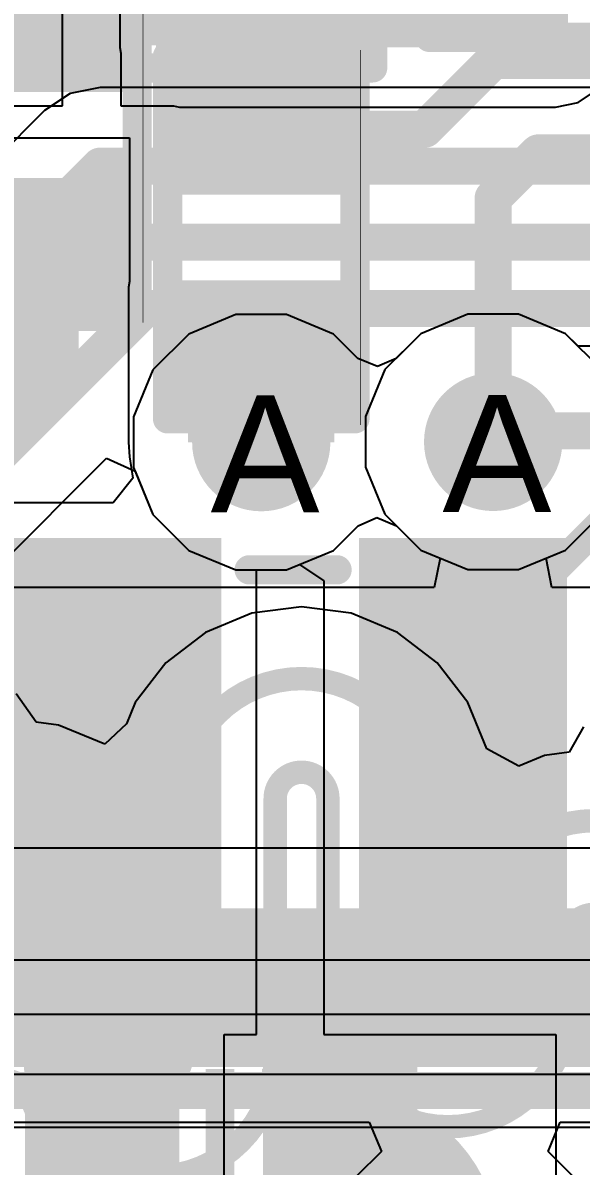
# Model space of a CAD drawing. Header units: inches. Extents: x 0 to 5271, y 0 to 5417.
# Drawn here: x 124.804 to 127.226, y 79.021 to 83.985 of the extents above; entities that cross this region are included whole.
import ezdxf

# ---------------------------------------------------------------- set-up
doc = ezdxf.new("R2010")
doc.units = ezdxf.units.IN
for name, color, linetype in [('Board_Outline', 216, 'Continuous'), ('Bottom Layer', 5, 'Continuous'), ('Bottom Overlay', 54, 'Continuous'), ('Bottom Paste', 16, 'Continuous'), ('Bottom Solder', 6, 'Continuous'), ('Drill Drawing', 1, 'Continuous'), ('L2_GND1', 16, 'Continuous'), ('L3_SIG1', 76, 'Continuous'), ('L4_PWR', 90, 'Continuous'), ('L5_GND2', 156, 'Continuous'), ('L6_SIG2', 130, 'Continuous'), ('L7_GND3', 216, 'Continuous'), ('Top Layer', 1, 'Continuous'), ('Top Overlay', 2, 'Continuous'), ('Top Paste', 8, 'Continuous'), ('Top Solder', 216, 'Continuous'), ('Via Holes', 16, 'Continuous')]:
    doc.layers.add(name, color=color, linetype=linetype)
doc.styles.add('Arial', font='', dxfattribs={"height": 0.2})
doc.styles.get('Arial').set_extended_font_data('Arial')

# ---------------------------------------------------------------- blocks, each defined once
blk = doc.blocks.new('R___0603_6')
at = {"layer": 'Top Layer'}
for points in [[(-0.381, 0.4445), (-0.381, -0.4445), (-1.143, -0.4445), (-1.143, 0.4445)], [(1.143, 0.4445), (1.143, -0.4445), (0.381, -0.4445), (0.381, 0.4445)]]:
    blk.add_hatch(color=1, dxfattribs=at).paths.add_polyline_path(points)
at = {"layer": 'Top Paste'}
for points in [[(-0.381, 0.4445), (-0.381, -0.4445), (-1.143, -0.4445), (-1.143, 0.4445)], [(1.143, 0.4445), (1.143, -0.4445), (0.381, -0.4445), (0.381, 0.4445)]]:
    blk.add_hatch(color=8, dxfattribs=at).paths.add_polyline_path(points)
at = {"layer": 'Top Solder'}
for points in [[(-0.2794, 0.5461), (-0.2794, -0.5461), (-1.2446, -0.5461), (-1.2446, 0.5461)], [(1.2446, 0.5461), (1.2446, -0.5461), (0.2794, -0.5461), (0.2794, 0.5461)]]:
    blk.add_hatch(color=216, dxfattribs=at).paths.add_polyline_path(points)
at = {"layer": 'Top Overlay'}
for points in [[(-1.2192, -0.5334, 0.127, 0.127, 0), (-1.2192, 0.5334, 0.127, 0.127, 0)], [(-1.2192, 0.5334, 0.127, 0.127, 0), (1.2192, 0.5334, 0.127, 0.127, 0)], [(1.2192, -0.5334, 0.127, 0.127, 0), (1.2192, 0.5334, 0.127, 0.127, 0)], [(-1.2192, -0.5334, 0.127, 0.127, 0), (1.2192, -0.5334, 0.127, 0.127, 0)]]:
    blk.add_lwpolyline(points, format="xyseb", dxfattribs=at)
for points in [[(-1.25095, 0.5334, 0.0635, 0.0635, 1), (-1.18745, 0.5334, 0.0635, 0.0635, 1)], [(-1.25095, 0.5334, 0.0635, 0.0635, 1), (-1.18745, 0.5334, 0.0635, 0.0635, 1)], [(1.18745, 0.5334, 0.0635, 0.0635, 1), (1.25095, 0.5334, 0.0635, 0.0635, 1)], [(1.18745, 0.5334, 0.0635, 0.0635, 1), (1.25095, 0.5334, 0.0635, 0.0635, 1)], [(-1.25095, -0.5334, 0.0635, 0.0635, 1), (-1.18745, -0.5334, 0.0635, 0.0635, 1)], [(-1.25095, -0.5334, 0.0635, 0.0635, 1), (-1.18745, -0.5334, 0.0635, 0.0635, 1)], [(1.18745, -0.5334, 0.0635, 0.0635, 1), (1.25095, -0.5334, 0.0635, 0.0635, 1)], [(1.18745, -0.5334, 0.0635, 0.0635, 1), (1.25095, -0.5334, 0.0635, 0.0635, 1)]]:
    blk.add_lwpolyline(points, format="xyseb", close=True, dxfattribs=at)
blk = doc.blocks.new('RES_0402_B_433')
at = {"layer": 'Bottom Layer'}
for points in [[(-0.2413, 0.3175), (-0.2413, -0.3175), (-0.6985, -0.3175), (-0.6985, 0.3175)], [(0.6985, 0.3175), (0.6985, -0.3175), (0.2413, -0.3175), (0.2413, 0.3175)]]:
    blk.add_hatch(color=5, dxfattribs=at).paths.add_polyline_path(points)
at = {"layer": 'Bottom Paste'}
for points in [[(-0.2413, 0.3175), (-0.2413, -0.3175), (-0.6985, -0.3175), (-0.6985, 0.3175)], [(0.6985, 0.3175), (0.6985, -0.3175), (0.2413, -0.3175), (0.2413, 0.3175)]]:
    blk.add_hatch(color=16, dxfattribs=at).paths.add_polyline_path(points)
at = {"layer": 'Bottom Solder'}
for points in [[(-0.1863, 0.3725), (-0.1863, -0.3725), (-0.7535, -0.3725), (-0.7535, 0.3725)], [(0.7535, 0.3725), (0.7535, -0.3725), (0.1863, -0.3725), (0.1863, 0.3725)]]:
    blk.add_hatch(color=6, dxfattribs=at).paths.add_polyline_path(points)
at = {"layer": 'Bottom Overlay'}
for points in [[(-0.7874, -0.4064, 0.127, 0.127, 0), (-0.7874, 0.4064, 0.127, 0.127, 0)], [(0.7874, 0.4064, 0.127, 0.127, 0), (-0.7874, 0.4064, 0.127, 0.127, 0)], [(0.7874, -0.4064, 0.127, 0.127, 0), (0.7874, 0.4064, 0.127, 0.127, 0)], [(0.8128, 0.4318, 0.00323, 0.00323, 0), (-0.8128, 0.4318, 0.00323, 0.00323, 0)], [(0.7874, -0.4064, 0.127, 0.127, 0), (-0.7874, -0.4064, 0.127, 0.127, 0)]]:
    blk.add_lwpolyline(points, format="xyseb", dxfattribs=at)
for points in [[(-0.8191, 0.4064, 0.0635, 0.0635, 1), (-0.7556, 0.4064, 0.0635, 0.0635, 1)], [(-0.8191, 0.4064, 0.0635, 0.0635, 1), (-0.7556, 0.4064, 0.0635, 0.0635, 1)], [(0.7557, 0.4064, 0.0635, 0.0635, 1), (0.8192, 0.4064, 0.0635, 0.0635, 1)], [(0.7557, 0.4064, 0.0635, 0.0635, 1), (0.8192, 0.4064, 0.0635, 0.0635, 1)], [(-0.8136, 0.4318, 0.00161, 0.00161, 1), (-0.812, 0.4318, 0.00161, 0.00161, 1)], [(0.812, 0.4318, 0.00161, 0.00161, 1), (0.8136, 0.4318, 0.00161, 0.00161, 1)], [(-0.8191, -0.4064, 0.0635, 0.0635, 1), (-0.7556, -0.4064, 0.0635, 0.0635, 1)], [(-0.8191, -0.4064, 0.0635, 0.0635, 1), (-0.7556, -0.4064, 0.0635, 0.0635, 1)], [(0.7557, -0.4064, 0.0635, 0.0635, 1), (0.8192, -0.4064, 0.0635, 0.0635, 1)], [(0.7557, -0.4064, 0.0635, 0.0635, 1), (0.8192, -0.4064, 0.0635, 0.0635, 1)]]:
    blk.add_lwpolyline(points, format="xyseb", close=True, dxfattribs=at)
blk = doc.blocks.new('RES_0402_B_435')
at = {"layer": 'Bottom Layer'}
for points in [[(-0.2413, 0.3175), (-0.2413, -0.3175), (-0.6985, -0.3175), (-0.6985, 0.3175)], [(0.6985, 0.3175), (0.6985, -0.3175), (0.2413, -0.3175), (0.2413, 0.3175)]]:
    blk.add_hatch(color=5, dxfattribs=at).paths.add_polyline_path(points)
at = {"layer": 'Bottom Paste'}
for points in [[(-0.2413, 0.3175), (-0.2413, -0.3175), (-0.6985, -0.3175), (-0.6985, 0.3175)], [(0.6985, 0.3175), (0.6985, -0.3175), (0.2413, -0.3175), (0.2413, 0.3175)]]:
    blk.add_hatch(color=16, dxfattribs=at).paths.add_polyline_path(points)
at = {"layer": 'Bottom Solder'}
for points in [[(-0.1863, 0.3725), (-0.1863, -0.3725), (-0.7535, -0.3725), (-0.7535, 0.3725)], [(0.7535, 0.3725), (0.7535, -0.3725), (0.1863, -0.3725), (0.1863, 0.3725)]]:
    blk.add_hatch(color=6, dxfattribs=at).paths.add_polyline_path(points)
at = {"layer": 'Bottom Overlay'}
for points in [[(-0.7874, -0.4064, 0.127, 0.127, 0), (-0.7874, 0.4064, 0.127, 0.127, 0)], [(0.7874, 0.4064, 0.127, 0.127, 0), (-0.7874, 0.4064, 0.127, 0.127, 0)], [(0.7874, -0.4064, 0.127, 0.127, 0), (0.7874, 0.4064, 0.127, 0.127, 0)], [(0.8128, 0.4318, 0.00323, 0.00323, 0), (-0.8128, 0.4318, 0.00323, 0.00323, 0)], [(0.7874, -0.4064, 0.127, 0.127, 0), (-0.7874, -0.4064, 0.127, 0.127, 0)]]:
    blk.add_lwpolyline(points, format="xyseb", dxfattribs=at)
for points in [[(-0.8191, 0.4064, 0.0635, 0.0635, 1), (-0.7556, 0.4064, 0.0635, 0.0635, 1)], [(-0.8191, 0.4064, 0.0635, 0.0635, 1), (-0.7556, 0.4064, 0.0635, 0.0635, 1)], [(0.7557, 0.4064, 0.0635, 0.0635, 1), (0.8192, 0.4064, 0.0635, 0.0635, 1)], [(0.7557, 0.4064, 0.0635, 0.0635, 1), (0.8192, 0.4064, 0.0635, 0.0635, 1)], [(-0.8136, 0.4318, 0.00161, 0.00161, 1), (-0.812, 0.4318, 0.00161, 0.00161, 1)], [(0.812, 0.4318, 0.00161, 0.00161, 1), (0.8136, 0.4318, 0.00161, 0.00161, 1)], [(-0.8191, -0.4064, 0.0635, 0.0635, 1), (-0.7556, -0.4064, 0.0635, 0.0635, 1)], [(-0.8191, -0.4064, 0.0635, 0.0635, 1), (-0.7556, -0.4064, 0.0635, 0.0635, 1)], [(0.7557, -0.4064, 0.0635, 0.0635, 1), (0.8192, -0.4064, 0.0635, 0.0635, 1)], [(0.7557, -0.4064, 0.0635, 0.0635, 1), (0.8192, -0.4064, 0.0635, 0.0635, 1)]]:
    blk.add_lwpolyline(points, format="xyseb", close=True, dxfattribs=at)
blk = doc.blocks.new('RES_0402_441')
at = {"layer": 'Top Layer'}
for points in [[(-0.6985, -0.3175), (-0.6985, 0.3175), (-0.2413, 0.3175), (-0.2413, -0.3175)], [(0.2413, -0.3175), (0.2413, 0.3175), (0.6985, 0.3175), (0.6985, -0.3175)]]:
    blk.add_hatch(color=1, dxfattribs=at).paths.add_polyline_path(points)
at = {"layer": 'Top Paste'}
for points in [[(-0.6985, -0.3175), (-0.6985, 0.3175), (-0.2413, 0.3175), (-0.2413, -0.3175)], [(0.2413, -0.3175), (0.2413, 0.3175), (0.6985, 0.3175), (0.6985, -0.3175)]]:
    blk.add_hatch(color=8, dxfattribs=at).paths.add_polyline_path(points)
at = {"layer": 'Top Solder'}
for points in [[(-0.7535, -0.3725), (-0.7535, 0.3725), (-0.1863, 0.3725), (-0.1863, -0.3725)], [(0.1863, -0.3725), (0.1863, 0.3725), (0.7535, 0.3725), (0.7535, -0.3725)]]:
    blk.add_hatch(color=216, dxfattribs=at).paths.add_polyline_path(points)
at = {"layer": 'Top Overlay'}
for points in [[(-0.7874, 0.4064, 0.127, 0.127, 0), (-0.7874, -0.4064, 0.127, 0.127, 0)], [(0.7874, 0.4064, 0.127, 0.127, 0), (-0.7874, 0.4064, 0.127, 0.127, 0)], [(0.7874, 0.4064, 0.127, 0.127, 0), (0.7874, -0.4064, 0.127, 0.127, 0)], [(0.7874, -0.4064, 0.127, 0.127, 0), (-0.7874, -0.4064, 0.127, 0.127, 0)], [(0.8128, -0.4318, 0.00323, 0.00323, 0), (-0.8128, -0.4318, 0.00323, 0.00323, 0)]]:
    blk.add_lwpolyline(points, format="xyseb", dxfattribs=at)
for points in [[(-0.8192, 0.4064, 0.0635, 0.0635, 1), (-0.7557, 0.4064, 0.0635, 0.0635, 1)], [(-0.8192, 0.4064, 0.0635, 0.0635, 1), (-0.7557, 0.4064, 0.0635, 0.0635, 1)], [(0.7556, 0.4064, 0.0635, 0.0635, 1), (0.8191, 0.4064, 0.0635, 0.0635, 1)], [(0.7556, 0.4064, 0.0635, 0.0635, 1), (0.8191, 0.4064, 0.0635, 0.0635, 1)], [(-0.8192, -0.4064, 0.0635, 0.0635, 1), (-0.7557, -0.4064, 0.0635, 0.0635, 1)], [(-0.8192, -0.4064, 0.0635, 0.0635, 1), (-0.7557, -0.4064, 0.0635, 0.0635, 1)], [(0.7556, -0.4064, 0.0635, 0.0635, 1), (0.8191, -0.4064, 0.0635, 0.0635, 1)], [(0.7556, -0.4064, 0.0635, 0.0635, 1), (0.8191, -0.4064, 0.0635, 0.0635, 1)], [(-0.8136, -0.4318, 0.00161, 0.00161, 1), (-0.812, -0.4318, 0.00161, 0.00161, 1)], [(0.812, -0.4318, 0.00161, 0.00161, 1), (0.8136, -0.4318, 0.00161, 0.00161, 1)]]:
    blk.add_lwpolyline(points, format="xyseb", close=True, dxfattribs=at)
blk = doc.blocks.new('MAKK2016T2R2M__B_512')
at = {"layer": 'Bottom Layer'}
for points in [[(-1.1, 0.9), (-0.4, 0.9), (-0.4, -0.9), (-1.1, -0.9)], [(0.4, 0.9), (1.1, 0.9), (1.1, -0.9), (0.4, -0.9)]]:
    blk.add_hatch(color=5, dxfattribs=at).paths.add_polyline_path(points)
at = {"layer": 'Bottom Paste'}
for points in [[(-1.1, 0.9), (-0.4, 0.9), (-0.4, -0.9), (-1.1, -0.9)], [(0.4, 0.9), (1.1, 0.9), (1.1, -0.9), (0.4, -0.9)]]:
    blk.add_hatch(color=16, dxfattribs=at).paths.add_polyline_path(points)
at = {"layer": 'Bottom Solder'}
for points in [[(-1.2016, 1.0016), (-0.2984, 1.0016), (-0.2984, -1.0016), (-1.2016, -1.0016)], [(0.2984, 1.0016), (1.2016, 1.0016), (1.2016, -1.0016), (0.2984, -1.0016)]]:
    blk.add_hatch(color=6, dxfattribs=at).paths.add_polyline_path(points)
at = {"layer": 'Bottom Overlay'}
for points in [[(0.1778, 0.8636, 0.127, 0.127, 0), (-0.2032, 0.8636, 0.127, 0.127, 0)], [(0.1778, -0.8636, 0.127, 0.127, 0), (-0.2032, -0.8636, 0.127, 0.127, 0)]]:
    blk.add_lwpolyline(points, format="xyseb", dxfattribs=at)
for points in [[(-0.235, 0.8636, 0.0635, 0.0635, 1), (-0.1715, 0.8636, 0.0635, 0.0635, 1)], [(0.146, 0.8636, 0.0635, 0.0635, 1), (0.2095, 0.8636, 0.0635, 0.0635, 1)], [(-0.235, -0.8636, 0.0635, 0.0635, 1), (-0.1715, -0.8636, 0.0635, 0.0635, 1)], [(0.146, -0.8636, 0.0635, 0.0635, 1), (0.2095, -0.8636, 0.0635, 0.0635, 1)]]:
    blk.add_lwpolyline(points, format="xyseb", close=True, dxfattribs=at)
blk = doc.blocks.new('CAP_0402_B_577')
at = {"layer": 'Bottom Layer'}
for points in [[(-0.2413, 0.3175), (-0.2413, -0.3175), (-0.6985, -0.3175), (-0.6985, 0.3175)], [(0.6985, 0.3175), (0.6985, -0.3175), (0.2413, -0.3175), (0.2413, 0.3175)]]:
    blk.add_hatch(color=5, dxfattribs=at).paths.add_polyline_path(points)
at = {"layer": 'Bottom Paste'}
for points in [[(-0.2413, 0.3175), (-0.2413, -0.3175), (-0.6985, -0.3175), (-0.6985, 0.3175)], [(0.6985, 0.3175), (0.6985, -0.3175), (0.2413, -0.3175), (0.2413, 0.3175)]]:
    blk.add_hatch(color=16, dxfattribs=at).paths.add_polyline_path(points)
at = {"layer": 'Bottom Solder'}
for points in [[(-0.1813, 0.3775), (-0.1813, -0.3775), (-0.7585, -0.3775), (-0.7585, 0.3775)], [(0.7585, 0.3775), (0.7585, -0.3775), (0.1813, -0.3775), (0.1813, 0.3775)]]:
    blk.add_hatch(color=6, dxfattribs=at).paths.add_polyline_path(points)
at = {"layer": 'Bottom Overlay'}
for points in [[(-0.7874, 0.4064, 0.127, 0.127, 0), (-0.7874, -0.4064, 0.127, 0.127, 0)], [(-0.2794, 0.4064, 0.127, 0.127, 0), (-0.7874, 0.4064, 0.127, 0.127, 0)], [(0.7874, 0.4064, 0.127, 0.127, 0), (0.2794, 0.4064, 0.127, 0.127, 0)], [(0.7874, 0.4064, 0.127, 0.127, 0), (0.7874, -0.4064, 0.127, 0.127, 0)], [(-0.2794, -0.4064, 0.127, 0.127, 0), (-0.7874, -0.4064, 0.127, 0.127, 0)], [(0.7874, -0.4064, 0.127, 0.127, 0), (0.2794, -0.4064, 0.127, 0.127, 0)]]:
    blk.add_lwpolyline(points, format="xyseb", dxfattribs=at)
for points in [[(-0.8191, 0.4064, 0.0635, 0.0635, 1), (-0.7556, 0.4064, 0.0635, 0.0635, 1)], [(-0.8191, 0.4064, 0.0635, 0.0635, 1), (-0.7556, 0.4064, 0.0635, 0.0635, 1)], [(-0.3111, 0.4064, 0.0635, 0.0635, 1), (-0.2476, 0.4064, 0.0635, 0.0635, 1)], [(0.2477, 0.4064, 0.0635, 0.0635, 1), (0.3112, 0.4064, 0.0635, 0.0635, 1)], [(0.7557, 0.4064, 0.0635, 0.0635, 1), (0.8192, 0.4064, 0.0635, 0.0635, 1)], [(0.7557, 0.4064, 0.0635, 0.0635, 1), (0.8192, 0.4064, 0.0635, 0.0635, 1)], [(-0.8191, -0.4064, 0.0635, 0.0635, 1), (-0.7556, -0.4064, 0.0635, 0.0635, 1)], [(-0.8191, -0.4064, 0.0635, 0.0635, 1), (-0.7556, -0.4064, 0.0635, 0.0635, 1)], [(-0.3111, -0.4064, 0.0635, 0.0635, 1), (-0.2476, -0.4064, 0.0635, 0.0635, 1)], [(0.2477, -0.4064, 0.0635, 0.0635, 1), (0.3112, -0.4064, 0.0635, 0.0635, 1)], [(0.7557, -0.4064, 0.0635, 0.0635, 1), (0.8192, -0.4064, 0.0635, 0.0635, 1)], [(0.7557, -0.4064, 0.0635, 0.0635, 1), (0.8192, -0.4064, 0.0635, 0.0635, 1)]]:
    blk.add_lwpolyline(points, format="xyseb", close=True, dxfattribs=at)

msp = doc.modelspace()

# ---------------------------------------------------------------- hatches: boundary and pattern name
at = {"layer": 'Bottom Layer'}
msp.add_hatch(color=5, dxfattribs=at).paths.add_polyline_path([(125.5204, 82.1642), (126.1554, 82.1642), (126.1554, 82.8373), (125.5204, 82.8373)])
h = msp.add_hatch(color=5, dxfattribs=at)
edge = h.paths.add_edge_path()
edge.add_arc((125.8379, 82.1642), 0.3, 0, 360)
h = msp.add_hatch(color=5, dxfattribs=at)
edge = h.paths.add_edge_path()
edge.add_arc((126.844, 82.1654), 0.3, 0, 360)
at = {"layer": 'L2_GND1'}
h = msp.add_hatch(color=16, dxfattribs=at)
edge = h.paths.add_edge_path()
edge.add_arc((125.8379, 82.1642), 0.3, 0, 360)
h = msp.add_hatch(color=16, dxfattribs=at)
edge = h.paths.add_edge_path()
edge.add_arc((126.844, 82.1654), 0.3, 0, 360)
at = {"layer": 'L3_SIG1'}
h = msp.add_hatch(color=76, dxfattribs=at)
edge = h.paths.add_edge_path()
edge.add_arc((125.8379, 82.1642), 0.3, 0, 360)
h = msp.add_hatch(color=76, dxfattribs=at)
edge = h.paths.add_edge_path()
edge.add_arc((126.844, 82.1654), 0.3, 0, 360)
at = {"layer": 'L4_PWR'}
h = msp.add_hatch(color=90, dxfattribs=at)
edge = h.paths.add_edge_path()
edge.add_arc((125.8379, 82.1642), 0.3, 0, 360)
h = msp.add_hatch(color=90, dxfattribs=at)
edge = h.paths.add_edge_path()
edge.add_arc((126.844, 82.1654), 0.3, 0, 360)
at = {"layer": 'L5_GND2'}
h = msp.add_hatch(color=156, dxfattribs=at)
edge = h.paths.add_edge_path()
edge.add_arc((125.8379, 82.1642), 0.3, 0, 360)
h = msp.add_hatch(color=156, dxfattribs=at)
edge = h.paths.add_edge_path()
edge.add_arc((126.844, 82.1654), 0.3, 0, 360)
at = {"layer": 'L6_SIG2'}
h = msp.add_hatch(color=130, dxfattribs=at)
edge = h.paths.add_edge_path()
edge.add_arc((125.8379, 82.1642), 0.3, 0, 360)
h = msp.add_hatch(color=130, dxfattribs=at)
edge = h.paths.add_edge_path()
edge.add_arc((126.844, 82.1654), 0.3, 0, 360)
at = {"layer": 'L7_GND3'}
h = msp.add_hatch(color=216, dxfattribs=at)
edge = h.paths.add_edge_path()
edge.add_arc((125.8379, 82.1642), 0.3, 0, 360)
h = msp.add_hatch(color=216, dxfattribs=at)
edge = h.paths.add_edge_path()
edge.add_arc((126.844, 82.1654), 0.3, 0, 360)
at = {"layer": 'Top Layer'}
msp.add_hatch(color=1, dxfattribs=at).paths.add_polyline_path([(125.483, 83.8781), (127.1143, 83.8781), (127.1143, 84.7671), (125.483, 84.7671)])
h = msp.add_hatch(color=1, dxfattribs=at)
edge = h.paths.add_edge_path()
edge.add_arc((125.8379, 82.1642), 0.3, 0, 360)
h = msp.add_hatch(color=1, dxfattribs=at)
edge = h.paths.add_edge_path()
edge.add_arc((126.844, 82.1654), 0.3, 0, 360)
at = {"layer": 'Via Holes'}
h = msp.add_hatch(color=7, dxfattribs=at)
edge = h.paths.add_edge_path()
edge.add_arc((125.8379, 82.1642), 0.15, 0, 360)
h = msp.add_hatch(color=7, dxfattribs=at)
edge = h.paths.add_edge_path()
edge.add_arc((126.844, 82.1654), 0.15, 0, 360)

# ---------------------------------------------------------------- linework, layer by layer
at = {"layer": 'Bottom Layer'}
for p, q in [((124.5138, 83.485), (125.2664, 83.485)), ((125.2664, 83.485), (125.2664, 82.8623)), ((125.2664, 82.8623), (125.2614, 82.8373)), ((125.2614, 82.8373), (125.2614, 82.1642)), ((125.2614, 82.1642), (125.2664, 82.1007)), ((125.2664, 82.1007), (125.2664, 82.1007)), ((125.2664, 82.1007), (125.2804, 82.008)), ((125.2804, 82.008), (125.1948, 81.9006)), ((125.1948, 81.9006), (124.6094, 81.9006)), ((125.8174, 79.5926), (125.8174, 81.6102)), ((125.8174, 81.6102), (125.9481, 81.6102)), ((125.9481, 81.6102), (126.0038, 81.6333)), ((126.0038, 81.6333), (126.1094, 81.5627)), ((126.1094, 81.5627), (126.1094, 79.5926)), ((125.677, 78.7191), (125.677, 79.5926)), ((125.677, 79.5926), (125.8174, 79.5926)), ((126.1094, 79.5926), (127.1163, 79.5926)), ((127.1163, 79.5926), (127.1163, 73.4202))]:
    msp.add_line(p, q, dxfattribs=at)
for points in [[(126.5095, 83.9676, 0.1608, 0.1608, 0), (126.7623, 84.2204, 0.1608, 0.1608, 0)], [(122.6617, 83.9676, 0.1608, 0.1608, 0), (124.8932, 83.9676, 0.1608, 0.1608, 0)], [(124.8932, 83.9676, 0.1608, 0.1608, 0), (126.5095, 83.9676, 0.1608, 0.1608, 0)], [(126.5476, 83.5231, 0.1608, 0.1608, 0), (126.8461, 83.8216, 0.1608, 0.1608, 0)], [(126.8461, 83.8216, 0.1608, 0.1608, 0), (127.9068, 83.8216, 0.1608, 0.1608, 0)], [(125.8379, 83.5231, 0.1608, 0.1608, 0), (126.5476, 83.5231, 0.1608, 0.1608, 0)], [(126.844, 83.2243, 0.1608, 0.1608, 0), (127.0399, 83.4203, 0.1608, 0.1608, 0)], [(127.0399, 83.4203, 0.1608, 0.1608, 0), (127.9068, 83.4203, 0.1608, 0.1608, 0)], [(126.844, 82.1654, 0.1608, 0.1608, 0), (126.844, 83.2243, 0.1608, 0.1608, 0)], [(124.8932, 82.4085, 0.3048, 0.3048, 0), (124.8932, 83.0278, 0.3048, 0.3048, 0)], [(124.6489, 82.1642, 0.3048, 0.3048, 0), (124.8932, 82.4085, 0.3048, 0.3048, 0)], [(127.0076, 81.5082, 0.127, 0.127, 0), (127.6045, 82.1051, 0.127, 0.127, 0)], [(126.6579, 80.772, 0.127, 0.127, 0), (126.9999, 81.5082, 0.127, 0.127, 0)], [(126.9999, 81.5082, 0.127, 0.127, 0), (127.0076, 81.5082, 0.127, 0.127, 0)], [(124.2201, 81.1815, 0.2032, 0.2032, 0), (124.9794, 81.1815, 0.2032, 0.2032, 0)], [(124.9794, 81.1815, 0.2032, 0.2032, 0), (125.1902, 80.9707, 0.2032, 0.2032, 0)], [(125.1902, 79.1862, 0.2032, 0.2032, 0), (125.1902, 80.9707, 0.2032, 0.2032, 0)], [(126.1342, 79.1972, 0.3048, 0.3048, 0), (126.1872, 79.1972, 0.3048, 0.3048, 0)], [(126.1872, 79.1972, 0.3048, 0.3048, -0.414214), (126.7206, 78.6638, 0.3048, 0.3048, 0)]]:
    msp.add_lwpolyline(points, format="xyseb", dxfattribs=at)
for points in [[(124.853, 83.9676, 0.0804, 0.0804, 1), (124.9334, 83.9676, 0.0804, 0.0804, 1)], [(124.853, 83.9676, 0.0804, 0.0804, 1), (124.9334, 83.9676, 0.0804, 0.0804, 1)], [(126.4693, 83.9676, 0.0804, 0.0804, 1), (126.5497, 83.9676, 0.0804, 0.0804, 1)], [(126.4693, 83.9676, 0.0804, 0.0804, 1), (126.5497, 83.9676, 0.0804, 0.0804, 1)], [(126.8059, 83.8216, 0.0804, 0.0804, 1), (126.8862, 83.8216, 0.0804, 0.0804, 1)], [(126.8059, 83.8216, 0.0804, 0.0804, 1), (126.8862, 83.8216, 0.0804, 0.0804, 1)], [(125.7977, 83.5231, 0.0804, 0.0804, 1), (125.8781, 83.5231, 0.0804, 0.0804, 1)], [(126.5074, 83.5231, 0.0804, 0.0804, 1), (126.5878, 83.5231, 0.0804, 0.0804, 1)], [(126.5074, 83.5231, 0.0804, 0.0804, 1), (126.5878, 83.5231, 0.0804, 0.0804, 1)], [(126.9997, 83.4203, 0.0804, 0.0804, 1), (127.0801, 83.4203, 0.0804, 0.0804, 1)], [(126.9997, 83.4203, 0.0804, 0.0804, 1), (127.0801, 83.4203, 0.0804, 0.0804, 1)], [(126.8038, 83.2243, 0.0804, 0.0804, 1), (126.8842, 83.2243, 0.0804, 0.0804, 1)], [(126.8038, 83.2243, 0.0804, 0.0804, 1), (126.8842, 83.2243, 0.0804, 0.0804, 1)], [(124.817, 83.0278, 0.1524, 0.1524, 1), (124.9694, 83.0278, 0.1524, 0.1524, 1)], [(124.817, 82.4085, 0.1524, 0.1524, 1), (124.9694, 82.4085, 0.1524, 0.1524, 1)], [(124.817, 82.4085, 0.1524, 0.1524, 1), (124.9694, 82.4085, 0.1524, 0.1524, 1)], [(126.8038, 82.1654, 0.0804, 0.0804, 1), (126.8842, 82.1654, 0.0804, 0.0804, 1)], [(126.9682, 81.5082, 0.0635, 0.0635, 1), (127.0317, 81.5082, 0.0635, 0.0635, 1)], [(126.9682, 81.5082, 0.0635, 0.0635, 1), (127.0317, 81.5082, 0.0635, 0.0635, 1)], [(126.9758, 81.5082, 0.0635, 0.0635, 1), (127.0393, 81.5082, 0.0635, 0.0635, 1)], [(126.9758, 81.5082, 0.0635, 0.0635, 1), (127.0393, 81.5082, 0.0635, 0.0635, 1)], [(124.9286, 81.1815, 0.1016, 0.1016, 1), (125.0302, 81.1815, 0.1016, 0.1016, 1)], [(124.9286, 81.1815, 0.1016, 0.1016, 1), (125.0302, 81.1815, 0.1016, 0.1016, 1)], [(125.1394, 80.9707, 0.1016, 0.1016, 1), (125.241, 80.9707, 0.1016, 0.1016, 1)], [(125.1394, 80.9707, 0.1016, 0.1016, 1), (125.241, 80.9707, 0.1016, 0.1016, 1)], [(126.6261, 80.772, 0.0635, 0.0635, 1), (126.6896, 80.772, 0.0635, 0.0635, 1)], [(126.058, 79.1972, 0.1524, 0.1524, 1), (126.2104, 79.1972, 0.1524, 0.1524, 1)], [(126.111, 79.1972, 0.1524, 0.1524, 1), (126.2634, 79.1972, 0.1524, 0.1524, 1)], [(126.111, 79.1972, 0.1524, 0.1524, 1), (126.2634, 79.1972, 0.1524, 0.1524, 1)], [(125.1394, 79.1862, 0.1016, 0.1016, 1), (125.241, 79.1862, 0.1016, 0.1016, 1)]]:
    msp.add_lwpolyline(points, format="xyseb", close=True, dxfattribs=at)
at = {"layer": 'L2_GND1'}
for p, q in [((125.1388, 83.7037), (125.0083, 83.6778)), ((135.4786, 83.7037), (125.1388, 83.7037)), ((125.0083, 83.6778), (124.8977, 83.6039)), ((124.8977, 83.6039), (124.6103, 83.3165)), ((124.6286, 81.5565), (125.1665, 82.0944)), ((125.1665, 82.0944), (125.2903, 82.0385)), ((125.2903, 82.0385), (125.3682, 81.8504)), ((125.3682, 81.8504), (125.524, 81.6945)), ((127.1578, 81.6958), (127.3136, 81.8516)), ((126.1517, 81.6945), (126.2586, 81.8014)), ((126.2586, 81.8014), (126.3401, 81.8368)), ((126.3401, 81.8368), (126.4245, 81.8014)), ((126.4245, 81.8014), (126.5302, 81.6958)), ((126.5302, 81.6958), (126.7338, 81.6114)), ((126.9542, 81.6114), (127.1578, 81.6958)), ((125.524, 81.6945), (125.7277, 81.6102)), ((125.9481, 81.6102), (126.1517, 81.6945)), ((125.7277, 81.6102), (125.9481, 81.6102)), ((126.7338, 81.6114), (126.9542, 81.6114))]:
    msp.add_line(p, q, dxfattribs=at)
for points in [[(124.0912, 82.3153, 0.1608, 0.1608, 0), (125.1388, 83.3628, 0.1608, 0.1608, 0)], [(125.1388, 83.3628, 0.1608, 0.1608, 0), (138.4808, 83.3628, 0.1608, 0.1608, 0)], [(124.2104, 82.0275, 0.1608, 0.1608, 0), (125.2156, 83.0326, 0.1608, 0.1608, 0)], [(125.2156, 83.0326, 0.1608, 0.1608, 0), (137.7012, 83.0326, 0.1608, 0.1608, 0)], [(124.3296, 81.7397, 0.1608, 0.1608, 0), (125.3348, 82.7448, 0.1608, 0.1608, 0)], [(125.3348, 82.7448, 0.1608, 0.1608, 0), (136.8471, 82.7448, 0.1608, 0.1608, 0)]]:
    msp.add_lwpolyline(points, format="xyseb", dxfattribs=at)
for points in [[(125.0986, 83.3628, 0.0804, 0.0804, 1), (125.179, 83.3628, 0.0804, 0.0804, 1)], [(125.0986, 83.3628, 0.0804, 0.0804, 1), (125.179, 83.3628, 0.0804, 0.0804, 1)], [(125.1754, 83.0326, 0.0804, 0.0804, 1), (125.2557, 83.0326, 0.0804, 0.0804, 1)], [(125.1754, 83.0326, 0.0804, 0.0804, 1), (125.2557, 83.0326, 0.0804, 0.0804, 1)], [(125.2946, 82.7448, 0.0804, 0.0804, 1), (125.375, 82.7448, 0.0804, 0.0804, 1)], [(125.2946, 82.7448, 0.0804, 0.0804, 1), (125.375, 82.7448, 0.0804, 0.0804, 1)]]:
    msp.add_lwpolyline(points, format="xyseb", close=True, dxfattribs=at)
at = {"layer": 'L3_SIG1'}
for p, q in [((125.7277, 82.7182), (125.524, 82.6339)), ((125.9481, 82.7182), (125.7277, 82.7182)), ((126.1517, 82.6339), (125.9481, 82.7182)), ((126.7338, 82.7194), (126.5302, 82.6351)), ((126.9542, 82.7194), (126.7338, 82.7194)), ((127.1578, 82.6351), (126.9542, 82.7194)), ((125.524, 82.6339), (125.3682, 82.478)), ((126.2573, 82.5282), (126.1517, 82.6339)), ((126.5302, 82.6351), (126.4233, 82.5282)), ((127.3136, 82.4792), (127.1578, 82.6351)), ((126.3418, 82.4929), (126.2573, 82.5282)), ((126.4233, 82.5282), (126.3418, 82.4929)), ((125.3682, 82.478), (125.2839, 82.2744)), ((125.2839, 82.2744), (125.2839, 82.054)), ((125.2839, 82.054), (125.3682, 81.8504)), ((125.3682, 81.8504), (125.524, 81.6945)), ((127.1578, 81.6958), (127.3136, 81.8516)), ((126.1517, 81.6945), (126.2586, 81.8014)), ((126.2586, 81.8014), (126.3401, 81.8368)), ((126.3401, 81.8368), (126.4245, 81.8014)), ((126.4245, 81.8014), (126.5302, 81.6958)), ((126.5302, 81.6958), (126.7338, 81.6114)), ((126.9542, 81.6114), (127.1578, 81.6958)), ((125.524, 81.6945), (125.7277, 81.6102)), ((125.9481, 81.6102), (126.1517, 81.6945)), ((125.7277, 81.6102), (125.9481, 81.6102)), ((126.7338, 81.6114), (126.9542, 81.6114)), ((134.6538, 79.6798), (123.0884, 79.6798)), ((123.0884, 79.4208), (134.6538, 79.4208))]:
    msp.add_line(p, q, dxfattribs=at)
at = {"layer": 'L4_PWR'}
for p, q in [((126.7338, 82.7194), (126.5302, 82.6351)), ((126.9542, 82.7194), (126.7338, 82.7194)), ((127.1578, 82.6351), (126.9542, 82.7194)), ((126.5302, 82.6351), (126.3743, 82.4792)), ((127.3136, 82.4792), (127.1578, 82.6351)), ((126.3743, 82.4792), (126.29, 82.2756)), ((126.29, 82.2756), (126.29, 82.0552)), ((126.29, 82.0552), (126.3743, 81.8516)), ((126.3743, 81.8516), (126.5302, 81.6958)), ((127.1578, 81.6958), (127.3136, 81.8516)), ((126.5302, 81.6958), (126.6141, 81.661)), ((127.0739, 81.661), (127.1578, 81.6958)), ((126.6141, 81.661), (126.5888, 81.534)), ((127.0991, 81.534), (127.0739, 81.661)), ((126.5888, 81.534), (124.6511, 81.534)), ((127.5078, 81.534), (127.0991, 81.534)), ((123.617, 79.2126), (126.3064, 79.2126)), ((126.3064, 79.2126), (126.359, 79.0856)), ((127.0822, 79.0856), (127.1348, 79.2126)), ((127.1348, 79.2126), (128.8259, 79.2126)), ((126.359, 79.0856), (126.2509, 78.9776)), ((127.1903, 78.9776), (127.0822, 79.0856))]:
    msp.add_line(p, q, dxfattribs=at)
msp.add_lwpolyline([(121.9708, 79.7306, 0.508, 0.508, 0), (133.4107, 79.7306, 0.508, 0.508, 0)], format="xyseb", dxfattribs=at)
at = {"layer": 'L5_GND2'}
for p, q in [((125.7277, 82.7182), (125.524, 82.6339)), ((125.9481, 82.7182), (125.7277, 82.7182)), ((126.1517, 82.6339), (125.9481, 82.7182)), ((126.7338, 82.7194), (126.5302, 82.6351)), ((126.9542, 82.7194), (126.7338, 82.7194)), ((127.1578, 82.6351), (126.9542, 82.7194)), ((125.524, 82.6339), (125.3682, 82.478)), ((126.2573, 82.5282), (126.1517, 82.6339)), ((126.5302, 82.6351), (126.4233, 82.5282)), ((127.3136, 82.4792), (127.1578, 82.6351)), ((126.3418, 82.4929), (126.2573, 82.5282)), ((126.4233, 82.5282), (126.3418, 82.4929)), ((125.3682, 82.478), (125.2839, 82.2744)), ((125.2839, 82.2744), (125.2839, 82.054)), ((125.2839, 82.054), (125.3682, 81.8504)), ((125.3682, 81.8504), (125.524, 81.6945)), ((127.1578, 81.6958), (127.3136, 81.8516)), ((126.1517, 81.6945), (126.2586, 81.8014)), ((126.2586, 81.8014), (126.3401, 81.8368)), ((126.3401, 81.8368), (126.4245, 81.8014)), ((126.4245, 81.8014), (126.5302, 81.6958)), ((126.5302, 81.6958), (126.7338, 81.6114)), ((126.9542, 81.6114), (127.1578, 81.6958)), ((125.524, 81.6945), (125.7277, 81.6102)), ((125.9481, 81.6102), (126.1517, 81.6945)), ((125.7277, 81.6102), (125.9481, 81.6102)), ((126.7338, 81.6114), (126.9542, 81.6114)), ((133.7439, 79.9154), (94.8944, 79.9154)), ((115.5921, 79.1902), (130.8182, 79.1902))]:
    msp.add_line(p, q, dxfattribs=at)
msp.add_lwpolyline([(94.8944, 79.5528, 0.2032, 0.2032, 0), (135.8096, 79.5528, 0.2032, 0.2032, 0)], format="xyseb", dxfattribs=at)
at = {"layer": 'L6_SIG2'}
for p, q in [((125.7277, 82.7182), (125.524, 82.6339)), ((125.9481, 82.7182), (125.7277, 82.7182)), ((126.1517, 82.6339), (125.9481, 82.7182)), ((126.7338, 82.7194), (126.5302, 82.6351)), ((126.9542, 82.7194), (126.7338, 82.7194)), ((127.1578, 82.6351), (126.9542, 82.7194)), ((125.524, 82.6339), (125.3682, 82.478)), ((126.2573, 82.5282), (126.1517, 82.6339)), ((126.5302, 82.6351), (126.4233, 82.5282)), ((127.3136, 82.4792), (127.1578, 82.6351)), ((126.3418, 82.4929), (126.2573, 82.5282)), ((126.4233, 82.5282), (126.3418, 82.4929)), ((125.3682, 82.478), (125.2839, 82.2744)), ((125.2839, 82.2744), (125.2839, 82.054)), ((125.2839, 82.054), (125.3682, 81.8504)), ((125.3682, 81.8504), (125.524, 81.6945)), ((127.1578, 81.6958), (127.3136, 81.8516)), ((126.1517, 81.6945), (126.2586, 81.8014)), ((126.2586, 81.8014), (126.3401, 81.8368)), ((126.3401, 81.8368), (126.4245, 81.8014)), ((126.4245, 81.8014), (126.5302, 81.6958)), ((126.5302, 81.6958), (126.7338, 81.6114)), ((126.9542, 81.6114), (127.1578, 81.6958)), ((125.524, 81.6945), (125.7277, 81.6102)), ((125.9481, 81.6102), (126.1517, 81.6945)), ((125.7277, 81.6102), (125.9481, 81.6102)), ((126.7338, 81.6114), (126.9542, 81.6114)), ((127.571, 80.4017), (124.5178, 80.4017))]:
    msp.add_line(p, q, dxfattribs=at)
for points in [[(124.3564, 80.0608, 0.1608, 0.1608, 0), (124.915, 80.0608, 0.1608, 0.1608, 0)], [(124.915, 80.0608, 0.1608, 0.1608, 0), (128.27, 80.0608, 0.1608, 0.1608, 0)], [(121.0581, 79.3496, 0.1608, 0.1608, 0), (129.6924, 79.3496, 0.1608, 0.1608, 0)]]:
    msp.add_lwpolyline(points, format="xyseb", dxfattribs=at)
msp.add_lwpolyline([(124.8748, 80.0608, 0.0804, 0.0804, 1), (124.9552, 80.0608, 0.0804, 0.0804, 1)], format="xyseb", close=True, dxfattribs=at)
msp.add_lwpolyline([(124.8748, 80.0608, 0.0804, 0.0804, 1), (124.9552, 80.0608, 0.0804, 0.0804, 1)], format="xyseb", close=True, dxfattribs=at)
at = {"layer": 'L7_GND3'}
for p, q in [((125.7277, 82.7182), (125.524, 82.6339)), ((125.9481, 82.7182), (125.7277, 82.7182)), ((126.1517, 82.6339), (125.9481, 82.7182)), ((126.7338, 82.7194), (126.5302, 82.6351)), ((126.9542, 82.7194), (126.7338, 82.7194)), ((127.1578, 82.6351), (126.9542, 82.7194)), ((125.524, 82.6339), (125.3682, 82.478)), ((126.2573, 82.5282), (126.1517, 82.6339)), ((126.5302, 82.6351), (126.4233, 82.5282)), ((127.3136, 82.4792), (127.1578, 82.6351)), ((126.3418, 82.4929), (126.2573, 82.5282)), ((126.4233, 82.5282), (126.3418, 82.4929)), ((125.3682, 82.478), (125.2839, 82.2744)), ((125.2839, 82.2744), (125.2839, 82.054)), ((125.2839, 82.054), (125.3682, 81.8504)), ((125.3682, 81.8504), (125.524, 81.6945)), ((127.1578, 81.6958), (127.3136, 81.8516)), ((126.1517, 81.6945), (126.2586, 81.8014)), ((126.2586, 81.8014), (126.3401, 81.8368)), ((126.3401, 81.8368), (126.4245, 81.8014)), ((126.4245, 81.8014), (126.5302, 81.6958)), ((126.5302, 81.6958), (126.7338, 81.6114)), ((126.9542, 81.6114), (127.1578, 81.6958)), ((125.524, 81.6945), (125.7277, 81.6102)), ((125.9481, 81.6102), (126.1517, 81.6945)), ((125.7277, 81.6102), (125.9481, 81.6102)), ((126.7338, 81.6114), (126.9542, 81.6114)), ((126.0127, 81.4498), (125.7972, 81.4214)), ((126.2282, 81.4214), (126.0127, 81.4498)), ((125.7972, 81.4214), (125.5964, 81.3383)), ((126.429, 81.3383), (126.2282, 81.4214)), ((125.5964, 81.3383), (125.4239, 81.2059)), ((126.6014, 81.2059), (126.429, 81.3383)), ((125.4239, 81.2059), (125.2916, 81.0335)), ((126.7337, 81.0335), (126.6014, 81.2059)), ((124.861, 80.9492), (124.7741, 81.0713)), ((125.2916, 81.0335), (125.2533, 80.941)), ((126.8169, 80.8327), (126.7337, 81.0335)), ((124.9582, 80.9364), (124.861, 80.9492)), ((125.159, 80.8533), (124.9582, 80.9364)), ((125.2533, 80.941), (125.159, 80.8533)), ((127.2367, 80.9286), (127.1732, 80.8186)), ((126.9548, 80.7581), (126.8169, 80.8327)), ((127.0672, 80.8047), (126.9548, 80.7581)), ((127.1732, 80.8186), (127.0672, 80.8047))]:
    msp.add_line(p, q, dxfattribs=at)
for points in [[(125.492, 80.6172, 0.1016, 0.1016, -1), (126.5334, 80.6172, 0.1016, 0.1016, 0)], [(125.8984, 80.6172, 0.1016, 0.1016, -1), (126.127, 80.6172, 0.1016, 0.1016, 0)], [(124.222, 80.1322, 0.1016, 0.1016, -1), (125.2634, 80.1322, 0.1016, 0.1016, 0)], [(125.492, 79.4959, 0.1016, 0.1016, 0), (125.492, 80.6172, 0.1016, 0.1016, 0)], [(125.8984, 79.4959, 0.1016, 0.1016, 0), (125.8984, 80.6172, 0.1016, 0.1016, 0)], [(126.127, 79.7131, 0.1016, 0.1016, 0), (126.127, 80.6172, 0.1016, 0.1016, 0)], [(126.5334, 79.7131, 0.1016, 0.1016, 0), (126.5334, 80.6172, 0.1016, 0.1016, 0)], [(126.762, 80.0004, 0.1016, 0.1016, -1), (127.8034, 80.0004, 0.1016, 0.1016, 0)], [(124.6284, 80.1322, 0.1016, 0.1016, -1), (124.857, 80.1322, 0.1016, 0.1016, 0)], [(124.857, 79.4959, 0.1016, 0.1016, 0), (124.857, 80.1322, 0.1016, 0.1016, 0)], [(125.2634, 79.4959, 0.1016, 0.1016, 0), (125.2634, 80.1322, 0.1016, 0.1016, 0)], [(127.1684, 80.0004, 0.1016, 0.1016, -1), (127.397, 80.0004, 0.1016, 0.1016, 0)], [(126.762, 79.7131, 0.1016, 0.1016, 0), (126.762, 80.0004, 0.1016, 0.1016, 0)], [(127.1684, 79.7131, 0.1016, 0.1016, 0), (127.1684, 80.0004, 0.1016, 0.1016, 0)], [(127.1684, 79.7131, 0.1016, 0.1016, -1), (126.127, 79.7131, 0.1016, 0.1016, 0)], [(126.762, 79.7131, 0.1016, 0.1016, -1), (126.5334, 79.7131, 0.1016, 0.1016, 0)], [(125.8984, 79.4959, 0.1016, 0.1016, -1), (124.857, 79.4959, 0.1016, 0.1016, 0)], [(125.492, 79.4959, 0.1016, 0.1016, -1), (125.2634, 79.4959, 0.1016, 0.1016, 0)]]:
    msp.add_lwpolyline(points, format="xyseb", dxfattribs=at)
for points in [[(125.4666, 80.6172, 0.0508, 0.0508, 1), (125.5174, 80.6172, 0.0508, 0.0508, 1)], [(125.4666, 80.6172, 0.0508, 0.0508, 1), (125.5174, 80.6172, 0.0508, 0.0508, 1)], [(125.873, 80.6172, 0.0508, 0.0508, 1), (125.9238, 80.6172, 0.0508, 0.0508, 1)], [(125.873, 80.6172, 0.0508, 0.0508, 1), (125.9238, 80.6172, 0.0508, 0.0508, 1)], [(126.1016, 80.6172, 0.0508, 0.0508, 1), (126.1524, 80.6172, 0.0508, 0.0508, 1)], [(126.1016, 80.6172, 0.0508, 0.0508, 1), (126.1524, 80.6172, 0.0508, 0.0508, 1)], [(126.508, 80.6172, 0.0508, 0.0508, 1), (126.5588, 80.6172, 0.0508, 0.0508, 1)], [(126.508, 80.6172, 0.0508, 0.0508, 1), (126.5588, 80.6172, 0.0508, 0.0508, 1)], [(124.8316, 80.1322, 0.0508, 0.0508, 1), (124.8824, 80.1322, 0.0508, 0.0508, 1)], [(124.8316, 80.1322, 0.0508, 0.0508, 1), (124.8824, 80.1322, 0.0508, 0.0508, 1)], [(125.238, 80.1322, 0.0508, 0.0508, 1), (125.2888, 80.1322, 0.0508, 0.0508, 1)], [(125.238, 80.1322, 0.0508, 0.0508, 1), (125.2888, 80.1322, 0.0508, 0.0508, 1)], [(126.7366, 80.0004, 0.0508, 0.0508, 1), (126.7874, 80.0004, 0.0508, 0.0508, 1)], [(126.7366, 80.0004, 0.0508, 0.0508, 1), (126.7874, 80.0004, 0.0508, 0.0508, 1)], [(127.143, 80.0004, 0.0508, 0.0508, 1), (127.1938, 80.0004, 0.0508, 0.0508, 1)], [(127.143, 80.0004, 0.0508, 0.0508, 1), (127.1938, 80.0004, 0.0508, 0.0508, 1)], [(126.1016, 79.7131, 0.0508, 0.0508, 1), (126.1524, 79.7131, 0.0508, 0.0508, 1)], [(126.1016, 79.7131, 0.0508, 0.0508, 1), (126.1524, 79.7131, 0.0508, 0.0508, 1)], [(126.508, 79.7131, 0.0508, 0.0508, 1), (126.5588, 79.7131, 0.0508, 0.0508, 1)], [(126.508, 79.7131, 0.0508, 0.0508, 1), (126.5588, 79.7131, 0.0508, 0.0508, 1)], [(126.7366, 79.7131, 0.0508, 0.0508, 1), (126.7874, 79.7131, 0.0508, 0.0508, 1)], [(126.7366, 79.7131, 0.0508, 0.0508, 1), (126.7874, 79.7131, 0.0508, 0.0508, 1)], [(127.143, 79.7131, 0.0508, 0.0508, 1), (127.1938, 79.7131, 0.0508, 0.0508, 1)], [(127.143, 79.7131, 0.0508, 0.0508, 1), (127.1938, 79.7131, 0.0508, 0.0508, 1)], [(124.8316, 79.4959, 0.0508, 0.0508, 1), (124.8824, 79.4959, 0.0508, 0.0508, 1)], [(124.8316, 79.4959, 0.0508, 0.0508, 1), (124.8824, 79.4959, 0.0508, 0.0508, 1)], [(125.238, 79.4959, 0.0508, 0.0508, 1), (125.2888, 79.4959, 0.0508, 0.0508, 1)], [(125.238, 79.4959, 0.0508, 0.0508, 1), (125.2888, 79.4959, 0.0508, 0.0508, 1)], [(125.4666, 79.4959, 0.0508, 0.0508, 1), (125.5174, 79.4959, 0.0508, 0.0508, 1)], [(125.4666, 79.4959, 0.0508, 0.0508, 1), (125.5174, 79.4959, 0.0508, 0.0508, 1)], [(125.873, 79.4959, 0.0508, 0.0508, 1), (125.9238, 79.4959, 0.0508, 0.0508, 1)], [(125.873, 79.4959, 0.0508, 0.0508, 1), (125.9238, 79.4959, 0.0508, 0.0508, 1)]]:
    msp.add_lwpolyline(points, format="xyseb", close=True, dxfattribs=at)
at = {"layer": 'Top Layer'}
for p, q in [((124.975, 83.6241), (124.975, 85.0211)), ((125.224, 84.7671), (125.224, 83.8781)), ((125.224, 83.8781), (125.229, 83.8531)), ((125.229, 83.8531), (125.229, 83.6241)), ((127.2134, 83.6388), (127.2974, 83.695)), ((127.1143, 83.6191), (127.2134, 83.6388)), ((124.5131, 83.6241), (124.975, 83.6241)), ((125.229, 83.6241), (125.4579, 83.6241)), ((125.4579, 83.6241), (125.483, 83.6191)), ((125.483, 83.6191), (127.1143, 83.6191)), ((125.7277, 82.7182), (125.524, 82.6339)), ((125.9481, 82.7182), (125.7277, 82.7182)), ((126.1517, 82.6339), (125.9481, 82.7182)), ((126.7338, 82.7194), (126.5302, 82.6351)), ((126.9542, 82.7194), (126.7338, 82.7194)), ((127.1578, 82.6351), (126.9542, 82.7194)), ((125.524, 82.6339), (125.3682, 82.478)), ((126.2573, 82.5282), (126.1517, 82.6339)), ((126.5302, 82.6351), (126.4233, 82.5282)), ((127.2123, 82.5806), (127.1578, 82.6351)), ((127.3545, 82.5806), (127.2123, 82.5806)), ((126.3418, 82.4929), (126.2573, 82.5282)), ((126.4233, 82.5282), (126.3418, 82.4929)), ((125.3682, 82.478), (125.2839, 82.2744)), ((125.2839, 82.2744), (125.2839, 82.054)), ((125.2839, 82.054), (125.3682, 81.8504)), ((125.3682, 81.8504), (125.524, 81.6945)), ((127.1578, 81.6958), (127.3136, 81.8516)), ((126.1517, 81.6945), (126.2586, 81.8014)), ((126.2586, 81.8014), (126.3401, 81.8368)), ((126.3401, 81.8368), (126.4245, 81.8014)), ((126.4245, 81.8014), (126.5302, 81.6958)), ((126.5302, 81.6958), (126.7338, 81.6114)), ((126.9542, 81.6114), (127.1578, 81.6958)), ((125.524, 81.6945), (125.7277, 81.6102)), ((125.9481, 81.6102), (126.1517, 81.6945)), ((125.7277, 81.6102), (125.9481, 81.6102)), ((126.7338, 81.6114), (126.9542, 81.6114))]:
    msp.add_line(p, q, dxfattribs=at)
for points in [[(126.844, 82.1654, 0.1608, 0.1608, 0), (126.8922, 82.2137, 0.1608, 0.1608, 0)], [(126.8922, 82.2137, 0.1608, 0.1608, 0), (127.4697, 82.2137, 0.1608, 0.1608, 0)]]:
    msp.add_lwpolyline(points, format="xyseb", dxfattribs=at)
for points in [[(126.8521, 82.2137, 0.0804, 0.0804, 1), (126.9324, 82.2137, 0.0804, 0.0804, 1)], [(126.8521, 82.2137, 0.0804, 0.0804, 1), (126.9324, 82.2137, 0.0804, 0.0804, 1)], [(126.8038, 82.1654, 0.0804, 0.0804, 1), (126.8842, 82.1654, 0.0804, 0.0804, 1)]]:
    msp.add_lwpolyline(points, format="xyseb", close=True, dxfattribs=at)

# ---------------------------------------------------------------- block references
msp.add_blockref('R___0603_6', (125.102, 84.3226))
for name, p, rotation in [('RES_0402_441', (127.3556, 84.328), 180), ('RES_0402_B_433', (124.8932, 83.4977), 270), ('RES_0402_B_435', (125.8379, 83.0532), 270), ('MAKK2016T2R2M__B_512', (125.9634, 80.7466), 180), ('CAP_0402_B_577', (125.6644, 79.1972), 180)]:
    msp.add_blockref(name, p, dxfattribs=dict(rotation=rotation))

# ---------------------------------------------------------------- texts
at = {"layer": 'Board_Outline', "style": 'Arial'}
msp.add_text('Cutout', height=1.016, dxfattribs=at).set_placement((122.0322, 78.6625))
at = {"layer": 'Drill Drawing', "style": 'Arial'}
for p in [(125.6178, 81.8595), (126.6239, 81.8607)]:
    msp.add_text('A', height=0.508, dxfattribs=at).set_placement(p)

doc.saveas('drawing.dxf')
